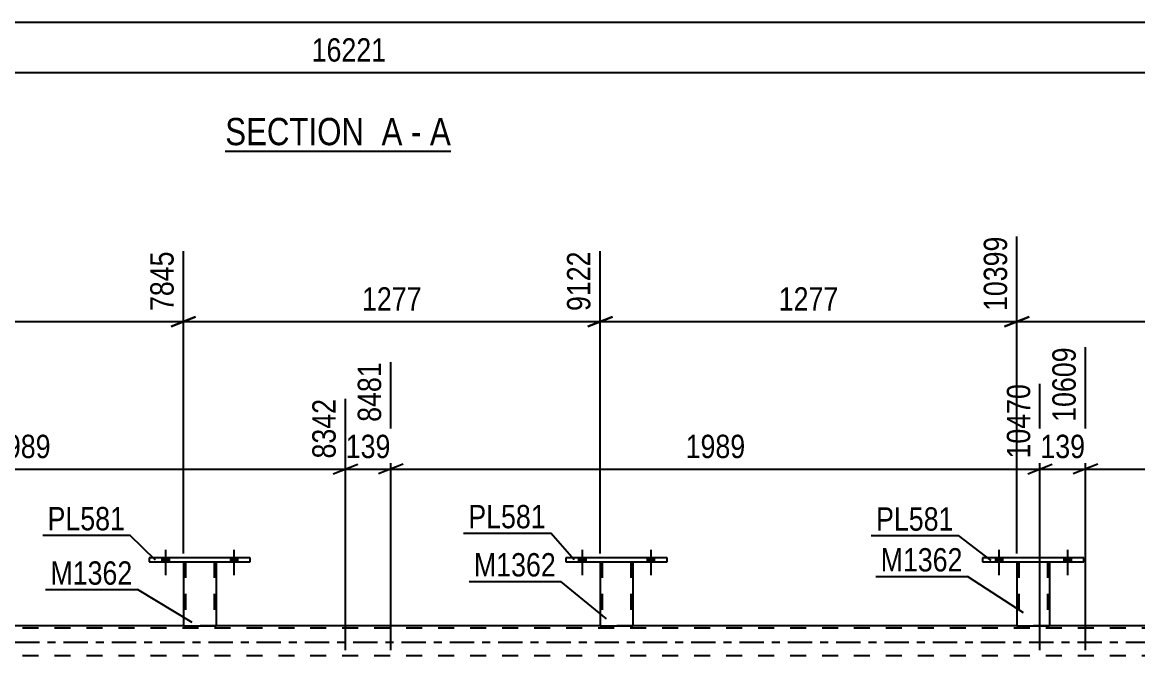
# Model space of a CAD drawing. Header units: millimetres. Extents: x -86 to 755, y -439 to 155.
# Drawn here: x 274.7 to 411.4, y -1.7 to 76 of the extents above; entities that cross this region are included whole.
import ezdxf

# ---------------------------------------------------------------- set-up
doc = ezdxf.new("R2010")
doc.units = ezdxf.units.MM
doc.linetypes.add('DXK_LINE_DOT2', pattern=[3.9198, 1.9599, -1.9599])
doc.linetypes.add('DXK_LINE_DOT3', pattern=[5.9187, 2.979, -0.9799, 0.9799, -0.9799])
doc.styles.add('Arial Narrow', font='ARIALN.TTF', dxfattribs={"height": 0.2})

# ---------------------------------------------------------------- blocks, each defined once
blk = doc.blocks.new('Unknown-814185138-11 - 2456')
at = {"color": 6, "linetype": 'Continuous'}
blk.add_line((299.56, 60.19), (327.2, 60.19), dxfattribs=at)
at = {"color": 0, "linetype": 'Continuous'}
for points in [[(317.67, 60.94), (317.67, 64.44), (299.56, 64.44), (299.56, 60.94)], [(321.27, 60.94), (321.27, 64.44), (318.72, 64.44), (318.72, 60.94)], [(323.6, 60.94), (323.6, 64.44), (322.32, 64.44), (322.32, 60.94)], [(327.2, 60.94), (327.2, 64.44), (324.65, 64.44), (324.65, 60.94)]]:
    blk.add_wipeout(points, dxfattribs=at)
at = {"color": 7, "linetype": 'Continuous', "style": 'Arial Narrow'}
for s, p in [('SECTION ', (299.56, 60.94)), ('A', (318.72, 60.94)), ('A', (324.65, 60.94)), ('-', (322.32, 60.94))]:
    blk.add_text(s, height=3.34, dxfattribs=at).set_placement(p)
blk = doc.blocks.new('Bolt-814185138-3464 - 3452')
at = {"linetype": 'Continuous'}
for points in [[(291.79, 9.84), (292.67, 9.84), (292.67, 10.32), (291.79, 10.32)], [(300.19, 9.84), (301.07, 9.84), (301.07, 10.32), (300.19, 10.32)]]:
    blk.add_hatch(color=1, dxfattribs=at).paths.add_polyline_path(points)
at = {"color": 1, "linetype": 'Continuous'}
for p, q in [((292.23, 11.32), (292.23, 8.2)), ((300.63, 11.32), (300.63, 8.2)), ((291.79, 10.32), (291.79, 9.84)), ((292.67, 10.32), (292.67, 9.84)), ((300.19, 10.32), (300.19, 9.84)), ((301.07, 10.32), (301.07, 9.84))]:
    blk.add_line(p, q, dxfattribs=at)
blk = doc.blocks.new('Bolt-814185138-3465 - 3452')
at = {"linetype": 'Continuous'}
for points in [[(291.79, 9.84), (292.67, 9.84), (292.67, 10.32), (291.79, 10.32)], [(300.19, 9.84), (301.07, 9.84), (301.07, 10.32), (300.19, 10.32)]]:
    blk.add_hatch(color=1, dxfattribs=at).paths.add_polyline_path(points)
at = {"color": 1, "linetype": 'Continuous'}
for p, q in [((292.23, 11.32), (292.23, 8.2)), ((300.63, 11.32), (300.63, 8.2)), ((291.79, 10.32), (291.79, 9.84)), ((292.67, 10.32), (292.67, 9.84)), ((300.19, 10.32), (300.19, 9.84)), ((301.07, 10.32), (301.07, 9.84))]:
    blk.add_line(p, q, dxfattribs=at)
blk = doc.blocks.new('Bolt-814185138-3472 - 3452')
at = {"linetype": 'Continuous'}
for points in [[(393.95, 9.84), (394.83, 9.84), (394.83, 10.32), (393.95, 10.32)], [(402.35, 9.84), (403.23, 9.84), (403.23, 10.32), (402.35, 10.32)]]:
    blk.add_hatch(color=1, dxfattribs=at).paths.add_polyline_path(points)
at = {"color": 1, "linetype": 'Continuous'}
for p, q in [((394.39, 11.32), (394.39, 8.2)), ((402.79, 11.32), (402.79, 8.2)), ((393.95, 10.32), (393.95, 9.84)), ((394.83, 10.32), (394.83, 9.84)), ((402.35, 10.32), (402.35, 9.84)), ((403.23, 10.32), (403.23, 9.84))]:
    blk.add_line(p, q, dxfattribs=at)
blk = doc.blocks.new('Bolt-814185138-3473 - 3452')
at = {"linetype": 'Continuous'}
for points in [[(393.95, 9.84), (394.83, 9.84), (394.83, 10.32), (393.95, 10.32)], [(402.35, 9.84), (403.23, 9.84), (403.23, 10.32), (402.35, 10.32)]]:
    blk.add_hatch(color=1, dxfattribs=at).paths.add_polyline_path(points)
at = {"color": 1, "linetype": 'Continuous'}
for p, q in [((394.39, 11.32), (394.39, 8.2)), ((402.79, 11.32), (402.79, 8.2)), ((393.95, 10.32), (393.95, 9.84)), ((394.83, 10.32), (394.83, 9.84)), ((402.35, 10.32), (402.35, 9.84)), ((403.23, 10.32), (403.23, 9.84))]:
    blk.add_line(p, q, dxfattribs=at)
blk = doc.blocks.new('Bolt-814185138-3476 - 3452')
at = {"linetype": 'Continuous'}
for points in [[(342.87, 9.84), (343.75, 9.84), (343.75, 10.32), (342.87, 10.32)], [(351.27, 9.84), (352.15, 9.84), (352.15, 10.32), (351.27, 10.32)]]:
    blk.add_hatch(color=1, dxfattribs=at).paths.add_polyline_path(points)
at = {"color": 1, "linetype": 'Continuous'}
for p, q in [((343.31, 11.32), (343.31, 8.2)), ((351.71, 11.32), (351.71, 8.2)), ((342.87, 10.32), (342.87, 9.84)), ((343.75, 10.32), (343.75, 9.84)), ((351.27, 10.32), (351.27, 9.84)), ((352.15, 10.32), (352.15, 9.84))]:
    blk.add_line(p, q, dxfattribs=at)
blk = doc.blocks.new('Bolt-814185138-3477 - 3452')
at = {"linetype": 'Continuous'}
for points in [[(342.87, 9.84), (343.75, 9.84), (343.75, 10.32), (342.87, 10.32)], [(351.27, 9.84), (352.15, 9.84), (352.15, 10.32), (351.27, 10.32)]]:
    blk.add_hatch(color=1, dxfattribs=at).paths.add_polyline_path(points)
at = {"color": 1, "linetype": 'Continuous'}
for p, q in [((343.31, 11.32), (343.31, 8.2)), ((351.71, 11.32), (351.71, 8.2)), ((342.87, 10.32), (342.87, 9.84)), ((343.75, 10.32), (343.75, 9.84)), ((351.27, 10.32), (351.27, 9.84)), ((352.15, 10.32), (352.15, 9.84))]:
    blk.add_line(p, q, dxfattribs=at)
blk = doc.blocks.new('Part-814185138-3542 - 3452')
at = {"color": 2, "linetype": 'Continuous'}
for p, q in [((290.23, 10.32), (290.23, 9.84)), ((302.63, 10.32), (290.23, 10.32)), ((290.23, 9.84), (302.63, 9.84)), ((302.63, 9.84), (302.63, 10.32))]:
    blk.add_line(p, q, dxfattribs=at)
blk = doc.blocks.new('Part-814185138-3547 - 3452')
at = {"color": 2, "linetype": 'Continuous'}
for p, q in [((294.43, 9.84), (294.43, 2)), ((298.43, 9.84), (298.43, 2)), ((294.43, 2), (298.43, 2))]:
    blk.add_line(p, q, dxfattribs=at)
at = {"color": 7, "linetype": 'DXK_LINE_DOT2'}
for p, q in [((294.43, 9.84), (298.43, 9.84)), ((294.43, 9.84), (294.43, 9.84)), ((294.43, 9.84), (294.43, 9.84)), ((294.67, 9.84), (294.67, 2)), ((298.19, 9.84), (298.19, 2)), ((298.43, 9.84), (298.43, 9.84)), ((298.43, 9.84), (298.43, 9.84)), ((298.14, 2), (298.18, 2)), ((298.14, 2), (298.18, 2)), ((298.18, 2), (298.19, 2)), ((298.18, 2), (298.19, 2))]:
    blk.add_line(p, q, dxfattribs=at)
blk = doc.blocks.new('Part-814185138-3597 - 3452')
at = {"color": 2, "linetype": 'Continuous'}
for p, q in [((392.39, 10.32), (392.39, 9.84)), ((404.79, 10.32), (392.39, 10.32)), ((392.39, 9.84), (404.79, 9.84)), ((404.79, 9.84), (404.79, 10.32))]:
    blk.add_line(p, q, dxfattribs=at)
blk = doc.blocks.new('Part-814185138-3602 - 3452')
at = {"color": 2, "linetype": 'Continuous'}
for p, q in [((396.59, 9.84), (396.59, 2)), ((400.59, 9.84), (400.59, 2)), ((396.59, 2), (400.59, 2))]:
    blk.add_line(p, q, dxfattribs=at)
at = {"color": 7, "linetype": 'DXK_LINE_DOT2'}
for p, q in [((396.59, 9.84), (400.59, 9.84)), ((396.59, 9.84), (396.59, 9.84)), ((396.59, 9.84), (396.59, 9.84)), ((396.83, 9.84), (396.83, 2)), ((400.35, 9.84), (400.35, 2)), ((400.59, 9.84), (400.59, 9.84)), ((400.59, 9.84), (400.59, 9.84)), ((400.3, 2), (400.34, 2)), ((400.3, 2), (400.34, 2)), ((400.34, 2), (400.35, 2)), ((400.34, 2), (400.35, 2))]:
    blk.add_line(p, q, dxfattribs=at)
blk = doc.blocks.new('Part-814185138-3617 - 3452')
at = {"color": 2, "linetype": 'Continuous'}
for p, q in [((341.31, 10.32), (341.31, 9.84)), ((353.71, 10.32), (341.31, 10.32)), ((341.31, 9.84), (353.71, 9.84)), ((353.71, 9.84), (353.71, 10.32))]:
    blk.add_line(p, q, dxfattribs=at)
blk = doc.blocks.new('Part-814185138-3622 - 3452')
at = {"color": 2, "linetype": 'Continuous'}
for p, q in [((345.51, 9.84), (345.51, 2)), ((349.51, 9.84), (349.51, 2)), ((345.51, 2), (349.51, 2))]:
    blk.add_line(p, q, dxfattribs=at)
at = {"color": 7, "linetype": 'DXK_LINE_DOT2'}
for p, q in [((345.51, 9.84), (349.51, 9.84)), ((345.51, 9.84), (345.51, 9.84)), ((345.51, 9.84), (345.51, 9.84)), ((345.75, 9.84), (345.75, 2)), ((349.27, 9.84), (349.27, 2)), ((349.51, 9.84), (349.51, 9.84)), ((349.51, 9.84), (349.51, 9.84)), ((349.22, 2), (349.26, 2)), ((349.22, 2), (349.26, 2)), ((349.26, 2), (349.27, 2)), ((349.26, 2), (349.27, 2))]:
    blk.add_line(p, q, dxfattribs=at)
blk = doc.blocks.new('Part-814185138-3752 - 3452')
at = {"color": 7, "linetype": 'DXK_LINE_DOT2'}
for p, q in [((629.45, 1.68), (25.23, 1.68)), ((298.43, 2), (294.43, 2)), ((349.51, 2), (345.51, 2)), ((400.59, 2), (396.59, 2)), ((629.45, -1.68), (25.23, -1.68))]:
    blk.add_line(p, q, dxfattribs=at)
at = {"color": 2, "linetype": 'Continuous'}
for p, q in [((294.43, 2), (247.35, 2)), ((345.51, 2), (298.43, 2)), ((396.59, 2), (349.51, 2)), ((447.67, 2), (400.59, 2))]:
    blk.add_line(p, q, dxfattribs=at)
at = {"color": 7, "linetype": 'DXK_LINE_DOT3'}
blk.add_line((25.23, 0), (629.45, 0), dxfattribs=at)
blk = doc.blocks.new('StraightDimension-814185138-2803 - 2456')
at = {"color": 7, "linetype": 'Continuous'}
blk.add_line((0, 69.84), (629.45, 69.84), dxfattribs=at)
at = {"color": 0}
blk.add_wipeout([(319.9, 70.59), (319.9, 74.79), (309.55, 74.79), (309.55, 70.59)], dxfattribs=at)
at = {"color": 3, "style": 'Arial Narrow'}
blk.add_text('16221', height=2.863, dxfattribs=at).set_placement((310.15, 71.19))
blk = doc.blocks.new('StraightDimension-814185138-2954 - 2456')
at = {"color": 7, "linetype": 'Continuous'}
blk.add_line((64.21, 76.01), (629.45, 76.01), dxfattribs=at)
blk = doc.blocks.new('StraightDimension-814185138-8267 - 3452')
at = {"color": 7, "linetype": 'Continuous'}
for p, q in [((294.43, 10.84), (294.43, 47.92)), ((345.51, 10.84), (345.51, 47.92)), ((295.93, 39.9), (292.93, 38.7)), ((344.01, 38.7), (347.01, 39.9)), ((294.43, 39.3), (345.51, 39.3))]:
    blk.add_line(p, q, dxfattribs=at)
at = {"color": 0}
blk.add_wipeout([(324.23, 40.05), (324.23, 44.25), (315.72, 44.25), (315.72, 40.05)], dxfattribs=at)
at = {"color": 3, "style": 'Arial Narrow'}
blk.add_text('1277', height=2.863, dxfattribs=at).set_placement((316.32, 40.65))
at = {"color": 0, "linetype": 'Continuous'}
blk.add_wipeout([(344.91, 48.52), (340.71, 48.52), (340.71, 40), (344.91, 40)], dxfattribs=at)
at = {"color": 3, "linetype": 'Continuous', "style": 'Arial Narrow'}
blk.add_text('9122', height=2.863, rotation=90.0002, dxfattribs=at).set_placement((344.31, 40.6))
blk = doc.blocks.new('StraightDimension-814185138-8265 - 3452')
at = {"color": 7, "linetype": 'Continuous'}
for p, q in [((396.59, 10.84), (396.59, 49.75)), ((447.67, 10.84), (447.67, 49.75)), ((398.09, 39.9), (395.09, 38.7)), ((446.17, 38.7), (449.17, 39.9)), ((396.59, 39.3), (447.67, 39.3))]:
    blk.add_line(p, q, dxfattribs=at)
at = {"color": 0}
blk.add_wipeout([(426.39, 40.05), (426.39, 44.25), (417.88, 44.25), (417.88, 40.05)], dxfattribs=at)
at = {"color": 3, "style": 'Arial Narrow'}
blk.add_text('1277', height=2.863, dxfattribs=at).set_placement((418.48, 40.65))
at = {"color": 0, "linetype": 'Continuous'}
blk.add_wipeout([(447.07, 50.35), (442.87, 50.35), (442.87, 40), (447.07, 40)], dxfattribs=at)
at = {"color": 3, "linetype": 'Continuous', "style": 'Arial Narrow'}
blk.add_text('11676', height=2.863, rotation=90.0002, dxfattribs=at).set_placement((446.47, 40.6))
blk = doc.blocks.new('StraightDimension-814185138-11166 - 3452')
at = {"color": 7, "linetype": 'Continuous'}
for p, q in [((319.86, -1), (319.86, 34.32)), ((399.42, -1), (399.42, 31.65)), ((321.36, 21.81), (318.36, 20.61)), ((319.86, 21.21), (399.42, 21.21)), ((397.92, 20.61), (400.92, 21.81))]:
    blk.add_line(p, q, dxfattribs=at)
at = {"color": 0}
blk.add_wipeout([(363.9, 21.96), (363.9, 26.16), (355.39, 26.16), (355.39, 21.96)], dxfattribs=at)
at = {"color": 3, "style": 'Arial Narrow'}
blk.add_text('1989', height=2.863, dxfattribs=at).set_placement((355.99, 22.56))
at = {"color": 0, "linetype": 'Continuous'}
blk.add_wipeout([(398.82, 32.25), (394.62, 32.25), (394.62, 21.91), (398.82, 21.91)], dxfattribs=at)
at = {"color": 3, "linetype": 'Continuous', "style": 'Arial Narrow'}
blk.add_text('10470', height=2.863, rotation=90.0002, dxfattribs=at).set_placement((398.22, 22.51))
blk = doc.blocks.new('StraightDimension-814185138-11164 - 3452')
at = {"color": 7, "linetype": 'Continuous'}
for p, q in [((405, -1), (405, 36.15)), ((484.56, -1), (484.56, 31.65)), ((406.5, 21.81), (403.5, 20.61)), ((405, 21.21), (484.56, 21.21)), ((483.06, 20.61), (486.06, 21.81))]:
    blk.add_line(p, q, dxfattribs=at)
at = {"color": 0}
blk.add_wipeout([(449.03, 21.96), (449.03, 26.16), (440.52, 26.16), (440.52, 21.96)], dxfattribs=at)
at = {"color": 3, "style": 'Arial Narrow'}
blk.add_text('1989', height=2.863, dxfattribs=at).set_placement((441.12, 22.56))
at = {"color": 0, "linetype": 'Continuous'}
blk.add_wipeout([(483.96, 32.25), (479.76, 32.25), (479.76, 21.91), (483.96, 21.91)], dxfattribs=at)
at = {"color": 3, "linetype": 'Continuous', "style": 'Arial Narrow'}
blk.add_text('12598', height=2.863, rotation=90.0002, dxfattribs=at).set_placement((483.36, 22.51))
blk = doc.blocks.new('StraightDimension-814185138-8266 - 3452')
at = {"color": 7, "linetype": 'Continuous'}
for p, q in [((396.59, 10.84), (396.59, 49.75)), ((345.51, 10.84), (345.51, 47.92)), ((347.01, 39.9), (344.01, 38.7)), ((395.09, 38.7), (398.09, 39.9)), ((345.51, 39.3), (396.59, 39.3))]:
    blk.add_line(p, q, dxfattribs=at)
at = {"color": 0}
blk.add_wipeout([(375.31, 40.05), (375.31, 44.25), (366.8, 44.25), (366.8, 40.05)], dxfattribs=at)
at = {"color": 3, "style": 'Arial Narrow'}
blk.add_text('1277', height=2.863, dxfattribs=at).set_placement((367.4, 40.65))
at = {"color": 0, "linetype": 'Continuous'}
blk.add_wipeout([(395.99, 50.35), (391.79, 50.35), (391.79, 40), (395.99, 40)], dxfattribs=at)
at = {"color": 3, "linetype": 'Continuous', "style": 'Arial Narrow'}
blk.add_text('10399', height=2.863, rotation=90.0002, dxfattribs=at).set_placement((395.39, 40.6))
blk = doc.blocks.new('StraightDimension-814185138-8268 - 3452')
at = {"color": 7, "linetype": 'Continuous'}
for p, q in [((243.35, 10.84), (243.35, 47.92)), ((294.43, 10.84), (294.43, 47.92)), ((244.85, 39.9), (241.85, 38.7)), ((292.93, 38.7), (295.93, 39.9)), ((243.35, 39.3), (294.43, 39.3))]:
    blk.add_line(p, q, dxfattribs=at)
at = {"color": 0}
blk.add_wipeout([(273.15, 40.05), (273.15, 44.25), (264.64, 44.25), (264.64, 40.05)], dxfattribs=at)
at = {"color": 3, "style": 'Arial Narrow'}
blk.add_text('1277', height=2.863, dxfattribs=at).set_placement((265.24, 40.65))
at = {"color": 0, "linetype": 'Continuous'}
blk.add_wipeout([(293.83, 48.52), (289.63, 48.52), (289.63, 40), (293.83, 40)], dxfattribs=at)
at = {"color": 3, "linetype": 'Continuous', "style": 'Arial Narrow'}
blk.add_text('7845', height=2.863, rotation=90.0002, dxfattribs=at).set_placement((293.23, 40.6))
blk = doc.blocks.new('StraightDimension-814185138-11165 - 3452')
at = {"color": 7, "linetype": 'Continuous'}
for p, q in [((405, -1), (405, 36.15)), ((399.42, -1), (399.42, 31.65)), ((397.92, 20.61), (400.92, 21.81)), ((399.42, 21.21), (405, 21.21)), ((406.5, 21.81), (403.5, 20.61))]:
    blk.add_line(p, q, dxfattribs=at)
at = {"color": 0}
blk.add_wipeout([(405.55, 21.96), (405.55, 26.16), (398.87, 26.16), (398.87, 21.96)], dxfattribs=at)
at = {"color": 3, "style": 'Arial Narrow'}
blk.add_text('139', height=2.863, dxfattribs=at).set_placement((399.47, 22.56))
at = {"color": 0, "linetype": 'Continuous'}
blk.add_wipeout([(404.4, 36.75), (400.2, 36.75), (400.2, 26.41), (404.4, 26.41)], dxfattribs=at)
at = {"color": 3, "linetype": 'Continuous', "style": 'Arial Narrow'}
blk.add_text('10609', height=2.863, rotation=90.0002, dxfattribs=at).set_placement((403.8, 27.01))
blk = doc.blocks.new('StraightDimension-814185138-11167 - 3452')
at = {"color": 7, "linetype": 'Continuous'}
for p, q in [((319.86, -1), (319.86, 34.32)), ((314.29, -1), (314.29, 29.82)), ((312.79, 20.61), (315.79, 21.81)), ((314.29, 21.21), (319.86, 21.21)), ((321.36, 21.81), (318.36, 20.61))]:
    blk.add_line(p, q, dxfattribs=at)
at = {"color": 0}
blk.add_wipeout([(320.42, 21.96), (320.42, 26.16), (313.73, 26.16), (313.73, 21.96)], dxfattribs=at)
at = {"color": 3, "style": 'Arial Narrow'}
blk.add_text('139', height=2.863, dxfattribs=at).set_placement((314.33, 22.56))
at = {"color": 0, "linetype": 'Continuous'}
blk.add_wipeout([(319.26, 34.92), (315.06, 34.92), (315.06, 26.41), (319.26, 26.41)], dxfattribs=at)
at = {"color": 3, "linetype": 'Continuous', "style": 'Arial Narrow'}
blk.add_text('8481', height=2.863, rotation=90.0002, dxfattribs=at).set_placement((318.66, 27.01))
blk = doc.blocks.new('StraightDimension-814185138-11168 - 3452')
at = {"color": 7, "linetype": 'Continuous'}
for p, q in [((234.73, -1), (234.73, 34.32)), ((314.29, -1), (314.29, 29.82)), ((236.23, 21.81), (233.23, 20.61)), ((234.73, 21.21), (314.29, 21.21)), ((312.79, 20.61), (315.79, 21.81))]:
    blk.add_line(p, q, dxfattribs=at)
at = {"color": 0}
blk.add_wipeout([(278.77, 21.96), (278.77, 26.16), (270.25, 26.16), (270.25, 21.96)], dxfattribs=at)
at = {"color": 3, "style": 'Arial Narrow'}
blk.add_text('1989', height=2.863, dxfattribs=at).set_placement((270.85, 22.56))
at = {"color": 0, "linetype": 'Continuous'}
blk.add_wipeout([(313.69, 30.42), (309.49, 30.42), (309.49, 21.91), (313.69, 21.91)], dxfattribs=at)
at = {"color": 3, "linetype": 'Continuous', "style": 'Arial Narrow'}
blk.add_text('8342', height=2.863, rotation=90.0002, dxfattribs=at).set_placement((313.09, 22.51))
blk = doc.blocks.new('Mark-814185138-3613 - 3452')
at = {"color": 0}
blk.add_wipeout([(338.85, 13.95), (338.85, 16.95), (329.35, 16.95), (329.35, 13.95)], dxfattribs=at)
blk.add_wipeout([(338.85, 13.95), (338.85, 16.95), (329.35, 16.95), (329.35, 13.95)], dxfattribs=at)
at = {"color": 30, "linetype": 'Continuous'}
for p in [(328.75, 13.35), (342.33, 10.06)]:
    blk.add_line(p, (339.45, 13.35), dxfattribs=at)
at = {"color": 3, "style": 'Arial Narrow'}
blk.add_text('PL581', height=2.863, dxfattribs=at).set_placement((329.35, 13.95))
blk = doc.blocks.new('Mark-814185138-3538 - 3452')
at = {"color": 0}
blk.add_wipeout([(287.28, 13.7), (287.28, 16.7), (277.78, 16.7), (277.78, 13.7)], dxfattribs=at)
blk.add_wipeout([(287.28, 13.7), (287.28, 16.7), (277.78, 16.7), (277.78, 13.7)], dxfattribs=at)
at = {"color": 30, "linetype": 'Continuous'}
for p in [(277.18, 13.1), (291.01, 10.02)]:
    blk.add_line(p, (287.88, 13.1), dxfattribs=at)
at = {"color": 3, "style": 'Arial Narrow'}
blk.add_text('PL581', height=2.863, dxfattribs=at).set_placement((277.78, 13.7))
blk = doc.blocks.new('Mark-814185138-3593 - 3452')
at = {"color": 0}
blk.add_wipeout([(388.84, 13.66), (388.84, 16.66), (379.33, 16.66), (379.33, 13.66)], dxfattribs=at)
blk.add_wipeout([(388.84, 13.66), (388.84, 16.66), (379.33, 16.66), (379.33, 13.66)], dxfattribs=at)
at = {"color": 30, "linetype": 'Continuous'}
for p in [(378.73, 13.06), (393.44, 9.99)]:
    blk.add_line(p, (389.44, 13.06), dxfattribs=at)
at = {"color": 3, "style": 'Arial Narrow'}
blk.add_text('PL581', height=2.863, dxfattribs=at).set_placement((379.33, 13.66))
blk = doc.blocks.new('Mark-814185138-3543 - 3452')
at = {"color": 0}
blk.add_wipeout([(288.19, 7.03), (288.19, 10.03), (278.13, 10.03), (278.13, 7.03)], dxfattribs=at)
blk.add_wipeout([(288.19, 7.03), (288.19, 10.03), (278.13, 10.03), (278.13, 7.03)], dxfattribs=at)
at = {"color": 30, "linetype": 'Continuous'}
for p in [(277.53, 6.43), (295.51, 2.41)]:
    blk.add_line(p, (288.79, 6.43), dxfattribs=at)
at = {"color": 3, "style": 'Arial Narrow'}
blk.add_text('M1362', height=2.863, dxfattribs=at).set_placement((278.13, 7.03))
blk = doc.blocks.new('Mark-814185138-3598 - 3452')
at = {"color": 0}
blk.add_wipeout([(389.94, 8.65), (389.94, 11.65), (379.89, 11.65), (379.89, 8.65)], dxfattribs=at)
blk.add_wipeout([(389.94, 8.65), (389.94, 11.65), (379.89, 11.65), (379.89, 8.65)], dxfattribs=at)
at = {"color": 30, "linetype": 'Continuous'}
for p in [(379.29, 8.05), (397.41, 3.58)]:
    blk.add_line(p, (390.54, 8.05), dxfattribs=at)
at = {"color": 3, "style": 'Arial Narrow'}
blk.add_text('M1362', height=2.863, dxfattribs=at).set_placement((379.89, 8.65))
blk = doc.blocks.new('Mark-814185138-3618 - 3452')
at = {"color": 0}
blk.add_wipeout([(340.09, 8.04), (340.09, 11.04), (330.04, 11.04), (330.04, 8.04)], dxfattribs=at)
blk.add_wipeout([(340.09, 8.04), (340.09, 11.04), (330.04, 11.04), (330.04, 8.04)], dxfattribs=at)
at = {"color": 30, "linetype": 'Continuous'}
for p in [(329.44, 7.44), (346.27, 2.83)]:
    blk.add_line(p, (340.69, 7.44), dxfattribs=at)
at = {"color": 3, "style": 'Arial Narrow'}
blk.add_text('M1362', height=2.863, dxfattribs=at).set_placement((330.04, 8.04))

msp = doc.modelspace()

# ---------------------------------------------------------------- block references
for name in ['StraightDimension-814185138-2803 - 2456', 'Unknown-814185138-11 - 2456', 'Bolt-814185138-3464 - 3452', 'Bolt-814185138-3465 - 3452', 'Bolt-814185138-3476 - 3452', 'Bolt-814185138-3477 - 3452', 'Bolt-814185138-3472 - 3452', 'Bolt-814185138-3473 - 3452', 'Part-814185138-3542 - 3452', 'Part-814185138-3547 - 3452', 'Part-814185138-3617 - 3452', 'Part-814185138-3622 - 3452', 'Part-814185138-3597 - 3452', 'Part-814185138-3602 - 3452', 'Part-814185138-3752 - 3452']:
    msp.add_blockref(name, (0, 0))

# ---------------------------------------------------------------- next in the draw order: block references
for name in ['StraightDimension-814185138-2954 - 2456', 'StraightDimension-814185138-8265 - 3452', 'StraightDimension-814185138-8267 - 3452']:
    msp.add_blockref(name, (0, 0))

# ---------------------------------------------------------------- next in the draw order: block references
for name in ['StraightDimension-814185138-8268 - 3452', 'StraightDimension-814185138-11164 - 3452', 'StraightDimension-814185138-11166 - 3452']:
    msp.add_blockref(name, (0, 0))

# ---------------------------------------------------------------- next in the draw order: block references
for name in ['StraightDimension-814185138-8266 - 3452', 'StraightDimension-814185138-11167 - 3452', 'Mark-814185138-3613 - 3452']:
    msp.add_blockref(name, (0, 0))

# ---------------------------------------------------------------- next in the draw order: block references
for name in ['StraightDimension-814185138-11165 - 3452', 'StraightDimension-814185138-11168 - 3452', 'Mark-814185138-3593 - 3452', 'Mark-814185138-3618 - 3452']:
    msp.add_blockref(name, (0, 0))

# ---------------------------------------------------------------- next in the draw order: block references
for name in ['Mark-814185138-3538 - 3452', 'Mark-814185138-3598 - 3452']:
    msp.add_blockref(name, (0, 0))

# ---------------------------------------------------------------- next in the draw order: block references
msp.add_blockref('Mark-814185138-3543 - 3452', (0, 0))

doc.saveas('drawing.dxf')
